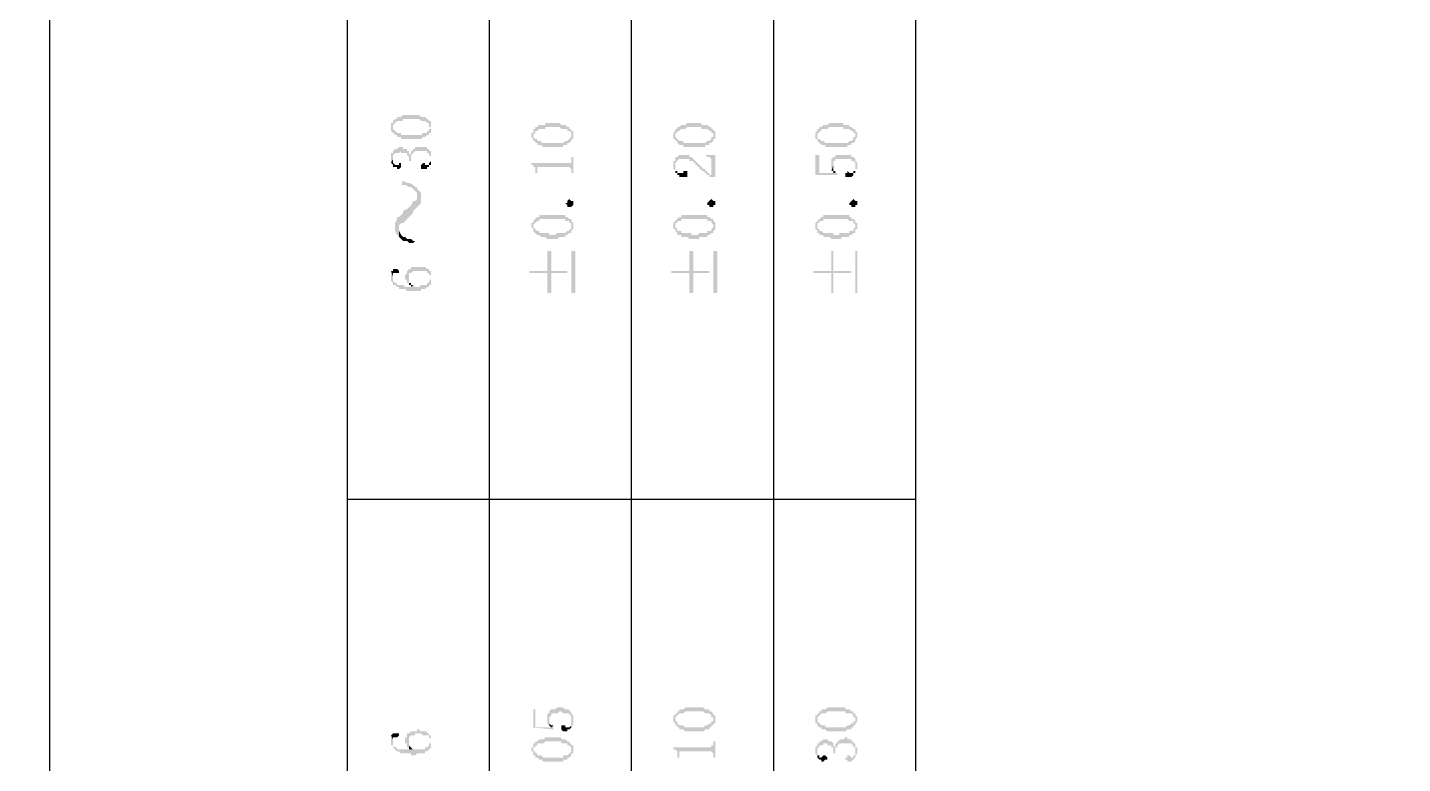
# Model space of a CAD drawing. Header units: millimetres. Extents: x 7018 to 13530, y 4187 to 5692.
# Drawn here: x 11232.56 to 11263.56, y 5011.72 to 5028.31 of the extents above; entities that cross this region are included whole.
import ezdxf

# ---------------------------------------------------------------- set-up
doc = ezdxf.new("R2010")
doc.units = ezdxf.units.MM
doc.layers.add('绘图', color=7, linetype='Continuous')

msp = doc.modelspace()

# ---------------------------------------------------------------- hatches: boundary and pattern name
at = {"transparency": 33554559}
for points in [[(11240.758, 5026.07), (11240.758, 5026.025), (11240.758, 5025.98), (11240.758, 5025.98), (11240.804, 5025.935), (11240.804, 5026.07), (11240.804, 5026.115), (11240.804, 5026.115), (11240.849, 5026.16), (11240.849, 5026.16), (11240.894, 5026.205), (11241.029, 5026.205), (11241.029, 5026.251), (11241.39, 5026.251), (11241.435, 5026.205), (11241.526, 5026.205), (11241.571, 5026.16), (11241.616, 5026.16), (11241.616, 5026.115), (11241.616, 5026.07), (11241.661, 5026.07), (11241.661, 5026.205), (11241.616, 5026.205), (11241.571, 5026.251), (11241.571, 5026.251), (11241.526, 5026.296), (11241.435, 5026.296), (11241.39, 5026.341), (11241.029, 5026.341), (11240.984, 5026.296), (11240.894, 5026.296), (11240.894, 5026.251), (11240.849, 5026.251), (11240.804, 5026.205), (11240.804, 5026.16), (11240.758, 5026.16)], [(11240.804, 5025.935), (11240.804, 5025.935), (11240.849, 5025.89), (11240.894, 5025.89), (11240.894, 5025.844), (11240.984, 5025.844), (11240.984, 5025.799), (11241.435, 5025.799), (11241.481, 5025.844), (11241.526, 5025.844), (11241.571, 5025.89), (11241.616, 5025.89), (11241.616, 5025.935), (11241.661, 5025.935), (11241.661, 5025.98), (11241.661, 5026.025), (11241.661, 5026.07), (11241.661, 5026.115), (11241.661, 5026.16), (11241.661, 5026.205), (11241.661, 5026.025), (11241.616, 5026.025), (11241.616, 5025.98), (11241.571, 5025.98), (11241.571, 5025.935), (11241.481, 5025.935), (11241.435, 5025.89), (11240.984, 5025.89), (11240.984, 5025.935), (11240.894, 5025.935), (11240.849, 5025.98), (11240.849, 5025.98), (11240.804, 5026.025), (11240.804, 5026.07)], [(11243.918, 5025.89), (11243.918, 5025.844), (11243.963, 5025.799), (11243.963, 5025.754), (11243.963, 5025.89), (11243.963, 5025.89), (11244.008, 5025.935), (11244.008, 5025.98), (11244.053, 5025.98), (11244.098, 5026.025), (11244.234, 5026.025), (11244.234, 5026.07), (11244.55, 5026.07), (11244.595, 5026.025), (11244.73, 5026.025), (11244.73, 5025.98), (11244.775, 5025.98), (11244.82, 5025.935), (11244.82, 5025.89), (11244.82, 5026.025), (11244.775, 5026.025), (11244.775, 5026.07), (11244.73, 5026.07), (11244.685, 5026.115), (11244.595, 5026.115), (11244.55, 5026.16), (11244.234, 5026.16), (11244.234, 5026.115), (11244.098, 5026.115), (11244.053, 5026.07), (11244.008, 5026.07), (11244.008, 5026.025), (11243.963, 5026.025), (11243.963, 5025.98), (11243.963, 5025.935), (11243.918, 5025.935)], [(11243.963, 5025.754), (11244.008, 5025.754), (11244.008, 5025.709), (11244.053, 5025.709), (11244.053, 5025.664), (11244.143, 5025.664), (11244.188, 5025.619), (11244.64, 5025.619), (11244.64, 5025.664), (11244.73, 5025.664), (11244.73, 5025.709), (11244.775, 5025.709), (11244.82, 5025.754), (11244.82, 5025.799), (11244.865, 5025.799), (11244.865, 5025.844), (11244.865, 5025.89), (11244.865, 5025.935), (11244.865, 5025.98), (11244.82, 5025.98), (11244.82, 5026.025), (11244.82, 5025.844), (11244.82, 5025.844), (11244.775, 5025.799), (11244.775, 5025.799), (11244.73, 5025.754), (11244.685, 5025.754), (11244.64, 5025.709), (11244.143, 5025.709), (11244.143, 5025.754), (11244.053, 5025.754), (11244.053, 5025.799), (11244.008, 5025.799), (11243.963, 5025.844), (11243.963, 5025.89)], [(11247.122, 5025.89), (11247.122, 5025.799), (11247.167, 5025.799), (11247.167, 5025.754), (11247.167, 5025.89), (11247.167, 5025.935), (11247.212, 5025.935), (11247.212, 5025.98), (11247.257, 5025.98), (11247.303, 5026.025), (11247.393, 5026.025), (11247.438, 5026.07), (11247.754, 5026.07), (11247.754, 5026.025), (11247.889, 5026.025), (11247.934, 5025.98), (11247.98, 5025.98), (11247.98, 5025.935), (11248.025, 5025.935), (11248.025, 5025.89), (11248.025, 5026.025), (11247.98, 5026.025), (11247.98, 5026.07), (11247.934, 5026.07), (11247.889, 5026.115), (11247.754, 5026.115), (11247.754, 5026.16), (11247.438, 5026.16), (11247.393, 5026.115), (11247.303, 5026.115), (11247.257, 5026.07), (11247.212, 5026.07), (11247.212, 5026.025), (11247.167, 5026.025), (11247.167, 5025.98), (11247.167, 5025.98), (11247.122, 5025.935)], [(11247.167, 5025.754), (11247.212, 5025.754), (11247.212, 5025.709), (11247.212, 5025.709), (11247.257, 5025.664), (11247.348, 5025.664), (11247.348, 5025.619), (11247.844, 5025.619), (11247.844, 5025.664), (11247.934, 5025.664), (11247.934, 5025.709), (11247.98, 5025.709), (11248.025, 5025.754), (11248.025, 5025.799), (11248.07, 5025.799), (11248.07, 5025.844), (11248.07, 5025.89), (11248.07, 5025.935), (11248.07, 5025.98), (11248.025, 5025.98), (11248.025, 5026.025), (11248.025, 5025.844), (11247.98, 5025.844), (11247.98, 5025.799), (11247.98, 5025.799), (11247.934, 5025.754), (11247.889, 5025.754), (11247.844, 5025.709), (11247.348, 5025.709), (11247.348, 5025.754), (11247.257, 5025.754), (11247.212, 5025.799), (11247.212, 5025.799), (11247.167, 5025.844), (11247.167, 5025.89)], [(11250.326, 5025.89), (11250.326, 5025.799), (11250.372, 5025.799), (11250.372, 5025.754), (11250.372, 5025.89), (11250.372, 5025.935), (11250.417, 5025.935), (11250.417, 5025.98), (11250.462, 5025.98), (11250.462, 5026.025), (11250.597, 5026.025), (11250.642, 5026.07), (11250.958, 5026.07), (11250.958, 5026.025), (11251.094, 5026.025), (11251.139, 5025.98), (11251.184, 5025.98), (11251.184, 5025.935), (11251.229, 5025.935), (11251.229, 5025.89), (11251.229, 5026.025), (11251.184, 5026.025), (11251.139, 5026.07), (11251.094, 5026.07), (11251.094, 5026.115), (11250.958, 5026.115), (11250.958, 5026.16), (11250.642, 5026.16), (11250.597, 5026.115), (11250.507, 5026.115), (11250.462, 5026.07), (11250.417, 5026.07), (11250.417, 5026.025), (11250.372, 5026.025), (11250.372, 5025.98), (11250.372, 5025.98), (11250.326, 5025.935)], [(11250.372, 5025.754), (11250.372, 5025.754), (11250.417, 5025.709), (11250.417, 5025.709), (11250.462, 5025.664), (11250.552, 5025.664), (11250.552, 5025.619), (11251.049, 5025.619), (11251.049, 5025.664), (11251.139, 5025.664), (11251.139, 5025.709), (11251.184, 5025.709), (11251.229, 5025.754), (11251.229, 5025.799), (11251.229, 5025.799), (11251.274, 5025.844), (11251.274, 5025.89), (11251.274, 5025.935), (11251.274, 5025.935), (11251.229, 5025.98), (11251.229, 5026.025), (11251.229, 5025.844), (11251.184, 5025.844), (11251.184, 5025.799), (11251.184, 5025.799), (11251.139, 5025.754), (11251.094, 5025.754), (11251.049, 5025.709), (11250.552, 5025.709), (11250.507, 5025.754), (11250.462, 5025.754), (11250.417, 5025.799), (11250.372, 5025.799), (11250.372, 5025.844), (11250.372, 5025.89)], [(11240.758, 5025.348), (11240.758, 5025.258), (11240.758, 5025.258), (11240.804, 5025.348), (11240.804, 5025.393), (11240.804, 5025.438), (11240.804, 5025.438), (11240.849, 5025.483), (11240.939, 5025.483), (11240.984, 5025.529), (11240.984, 5025.483), (11241.119, 5025.483), (11241.119, 5025.438), (11241.119, 5025.438), (11241.165, 5025.393), (11241.165, 5025.348), (11241.165, 5025.303), (11241.21, 5025.303), (11241.21, 5025.348), (11241.21, 5025.438), (11241.21, 5025.438), (11241.255, 5025.483), (11241.255, 5025.483), (11241.3, 5025.529), (11241.571, 5025.529), (11241.571, 5025.483), (11241.616, 5025.483), (11241.616, 5025.438), (11241.616, 5025.438), (11241.661, 5025.393), (11241.661, 5025.348), (11241.661, 5025.529), (11241.616, 5025.529), (11241.616, 5025.574), (11241.571, 5025.574), (11241.571, 5025.619), (11241.3, 5025.619), (11241.3, 5025.574), (11241.255, 5025.574), (11241.255, 5025.529), (11241.21, 5025.529), (11241.21, 5025.483), (11241.21, 5025.483), (11241.165, 5025.438), (11241.165, 5025.529), (11241.119, 5025.529), (11241.119, 5025.574), (11241.029, 5025.574), (11241.029, 5025.619), (11240.939, 5025.619), (11240.894, 5025.574), (11240.849, 5025.574), (11240.804, 5025.529), (11240.804, 5025.483), (11240.758, 5025.483), (11240.758, 5025.438), (11240.758, 5025.393)], [(11240.758, 5025.258), (11240.804, 5025.213), (11240.804, 5025.167), (11240.894, 5025.167), (11240.894, 5025.122), (11240.939, 5025.122), (11240.984, 5025.167), (11240.984, 5025.213), (11240.984, 5025.258), (11240.939, 5025.258), (11240.939, 5025.213), (11240.849, 5025.213), (11240.804, 5025.258), (11240.804, 5025.303), (11240.804, 5025.348)], [(11241.435, 5025.167), (11241.435, 5025.122), (11241.571, 5025.122), (11241.571, 5025.167), (11241.616, 5025.167), (11241.616, 5025.213), (11241.661, 5025.213), (11241.661, 5025.258), (11241.661, 5025.348), (11241.661, 5025.393), (11241.661, 5025.438), (11241.661, 5025.483), (11241.661, 5025.348), (11241.661, 5025.303), (11241.661, 5025.303), (11241.616, 5025.258), (11241.616, 5025.213), (11241.526, 5025.213), (11241.526, 5025.258), (11241.481, 5025.258), (11241.435, 5025.213), (11241.435, 5025.213)], [(11243.918, 5025.258), (11243.918, 5025.213), (11243.963, 5025.213), (11243.963, 5025.167), (11244.008, 5025.167), (11244.008, 5025.122), (11244.008, 5025.077), (11244.008, 5025.032), (11244.053, 5025.032), (11244.053, 5025.122), (11244.053, 5025.167), (11244.775, 5025.167), (11244.82, 5025.122), (11244.82, 5025.077), (11244.82, 5025.032), (11244.865, 5025.032), (11244.865, 5025.393), (11244.82, 5025.393), (11244.82, 5025.303), (11244.82, 5025.258), (11244.73, 5025.258)], [(11247.122, 5025.213), (11247.122, 5025.167), (11247.122, 5025.122), (11247.167, 5025.077), (11247.167, 5025.213), (11247.167, 5025.258), (11247.167, 5025.258), (11247.212, 5025.303), (11247.212, 5025.303), (11247.257, 5025.348), (11247.483, 5025.348), (11247.483, 5025.303), (11247.573, 5025.303), (11247.573, 5025.258), (11247.619, 5025.258), (11247.619, 5025.213), (11247.664, 5025.213), (11247.664, 5025.167), (11247.709, 5025.167), (11247.709, 5025.122), (11247.754, 5025.122), (11247.754, 5025.077), (11247.799, 5025.077), (11247.844, 5025.032), (11247.844, 5025.032), (11247.889, 5024.987), (11247.934, 5024.987), (11247.934, 5024.942), (11247.98, 5024.942), (11247.98, 5024.987), (11247.934, 5024.987), (11247.934, 5025.032), (11247.889, 5025.032), (11247.889, 5025.077), (11247.844, 5025.077), (11247.844, 5025.122), (11247.799, 5025.122), (11247.754, 5025.167), (11247.754, 5025.167), (11247.709, 5025.213), (11247.709, 5025.213), (11247.664, 5025.258), (11247.664, 5025.258), (11247.619, 5025.303), (11247.619, 5025.303), (11247.573, 5025.348), (11247.573, 5025.348), (11247.528, 5025.393), (11247.483, 5025.393), (11247.483, 5025.438), (11247.257, 5025.438), (11247.212, 5025.393), (11247.167, 5025.393), (11247.167, 5025.348), (11247.167, 5025.303), (11247.122, 5025.303)], [(11247.844, 5025.438), (11247.844, 5025.438), (11247.889, 5025.393), (11247.934, 5025.393), (11247.98, 5025.348), (11247.98, 5024.942), (11248.07, 5024.942), (11248.07, 5025.438)], [(11250.326, 5025.438), (11250.326, 5024.987), (11250.823, 5024.987), (11250.823, 5025.032), (11250.417, 5025.032), (11250.417, 5025.438)], [(11250.688, 5025.213), (11250.688, 5025.167), (11250.688, 5025.122), (11250.688, 5025.077), (11250.688, 5025.077), (11250.733, 5025.213), (11250.733, 5025.258), (11250.733, 5025.303), (11250.778, 5025.303), (11250.778, 5025.348), (11251.139, 5025.348), (11251.139, 5025.303), (11251.184, 5025.303), (11251.229, 5025.258), (11251.229, 5025.032), (11251.229, 5025.122), (11251.274, 5025.122), (11251.274, 5025.167), (11251.274, 5025.258), (11251.274, 5025.258), (11251.229, 5025.303), (11251.229, 5025.348), (11251.229, 5025.348), (11251.184, 5025.393), (11251.139, 5025.393), (11251.139, 5025.438), (11250.778, 5025.438), (11250.778, 5025.393), (11250.733, 5025.393), (11250.688, 5025.348), (11250.688, 5025.258), (11250.688, 5025.258)], [(11247.167, 5025.077), (11247.167, 5025.032), (11247.212, 5025.032), (11247.212, 5024.987), (11247.257, 5024.987), (11247.257, 5024.942), (11247.438, 5024.942), (11247.438, 5024.987), (11247.438, 5025.032), (11247.438, 5025.077), (11247.348, 5025.077), (11247.348, 5025.032), (11247.212, 5025.032), (11247.212, 5025.077), (11247.167, 5025.077), (11247.167, 5025.167), (11247.167, 5025.167)], [(11250.688, 5025.077), (11250.733, 5025.077), (11250.733, 5025.032), (11250.778, 5025.032), (11250.778, 5025.077), (11250.733, 5025.077), (11250.733, 5025.122), (11250.733, 5025.213)], [(11251.003, 5024.987), (11251.003, 5024.942), (11251.139, 5024.942), (11251.184, 5024.987), (11251.184, 5025.032), (11251.229, 5025.032), (11251.229, 5025.167), (11251.229, 5025.122), (11251.229, 5025.077), (11251.184, 5025.077), (11251.184, 5025.032), (11251.094, 5025.032), (11251.049, 5025.077), (11251.049, 5025.032), (11251.003, 5025.032)], [(11240.984, 5024.761), (11241.074, 5024.761), (11241.165, 5024.716), (11241.21, 5024.716), (11241.255, 5024.671), (11241.255, 5024.671), (11241.3, 5024.626), (11241.345, 5024.581), (11241.345, 5024.265), (11241.345, 5024.265), (11241.39, 5024.31), (11241.435, 5024.355), (11241.435, 5024.581), (11241.39, 5024.626), (11241.345, 5024.671), (11241.345, 5024.716), (11241.3, 5024.716), (11241.255, 5024.761), (11241.165, 5024.806), (11241.119, 5024.806), (11241.029, 5024.852)], [(11240.849, 5023.813), (11240.849, 5023.723), (11240.894, 5023.633), (11240.939, 5023.588), (11240.939, 5023.768), (11240.939, 5023.859), (11240.984, 5023.904), (11241.029, 5023.904), (11241.074, 5023.949), (11241.119, 5023.994), (11241.165, 5024.039), (11241.21, 5024.084), (11241.255, 5024.129), (11241.255, 5024.175), (11241.3, 5024.22), (11241.345, 5024.265), (11241.345, 5024.49), (11241.345, 5024.445), (11241.3, 5024.4), (11241.255, 5024.4), (11241.21, 5024.31), (11241.165, 5024.265), (11241.165, 5024.265), (11241.119, 5024.22), (11241.029, 5024.175), (11241.029, 5024.129), (11240.984, 5024.084), (11240.939, 5024.039), (11240.894, 5024.039), (11240.894, 5023.994), (11240.849, 5023.904), (11240.849, 5023.859)], [(11244.865, 5024.355), (11244.865, 5024.31), (11244.865, 5024.31), (11244.82, 5024.265), (11244.73, 5024.265), (11244.73, 5024.31), (11244.73, 5024.31), (11244.685, 5024.355), (11244.73, 5024.355), (11244.73, 5024.4), (11244.73, 5024.4), (11244.775, 5024.445), (11244.775, 5024.445), (11244.82, 5024.4), (11244.865, 5024.4), (11244.865, 5024.355)], [(11248.07, 5024.355), (11248.07, 5024.31), (11248.025, 5024.31), (11248.025, 5024.265), (11247.934, 5024.265), (11247.934, 5024.31), (11247.889, 5024.31), (11247.889, 5024.355), (11247.889, 5024.355), (11247.934, 5024.4), (11247.934, 5024.4), (11247.98, 5024.445), (11247.98, 5024.445), (11248.025, 5024.4), (11248.07, 5024.4), (11248.07, 5024.355)], [(11251.274, 5024.355), (11251.274, 5024.31), (11251.229, 5024.31), (11251.229, 5024.265), (11251.139, 5024.265), (11251.139, 5024.31), (11251.094, 5024.31), (11251.094, 5024.355), (11251.094, 5024.355), (11251.139, 5024.4), (11251.139, 5024.4), (11251.184, 5024.445), (11251.184, 5024.445), (11251.229, 5024.4), (11251.274, 5024.4), (11251.274, 5024.355)], [(11243.918, 5023.813), (11243.918, 5023.813), (11243.963, 5023.768), (11243.963, 5023.723), (11243.963, 5023.859), (11243.963, 5023.859), (11244.008, 5023.904), (11244.008, 5023.904), (11244.053, 5023.949), (11244.098, 5023.949), (11244.098, 5023.994), (11244.685, 5023.994), (11244.685, 5023.949), (11244.775, 5023.949), (11244.775, 5023.904), (11244.82, 5023.904), (11244.82, 5023.859), (11244.82, 5023.813), (11244.82, 5023.994), (11244.775, 5023.994), (11244.73, 5024.039), (11244.685, 5024.039), (11244.685, 5024.084), (11244.098, 5024.084), (11244.098, 5024.039), (11244.053, 5024.039), (11244.008, 5023.994), (11244.008, 5023.994), (11243.963, 5023.949), (11243.963, 5023.904), (11243.918, 5023.904), (11243.918, 5023.859)], [(11247.122, 5023.813), (11247.122, 5023.768), (11247.167, 5023.768), (11247.167, 5023.723), (11247.167, 5023.859), (11247.167, 5023.904), (11247.212, 5023.904), (11247.212, 5023.949), (11247.303, 5023.949), (11247.303, 5023.994), (11247.889, 5023.994), (11247.889, 5023.949), (11247.98, 5023.949), (11247.98, 5023.904), (11247.98, 5023.904), (11248.025, 5023.859), (11248.025, 5023.813), (11248.025, 5023.994), (11247.98, 5023.994), (11247.934, 5024.039), (11247.889, 5024.039), (11247.889, 5024.084), (11247.303, 5024.084), (11247.303, 5024.039), (11247.257, 5024.039), (11247.212, 5023.994), (11247.212, 5023.994), (11247.167, 5023.949), (11247.167, 5023.949), (11247.122, 5023.904), (11247.122, 5023.859)], [(11250.326, 5023.813), (11250.326, 5023.768), (11250.326, 5023.768), (11250.372, 5023.723), (11250.372, 5023.859), (11250.372, 5023.904), (11250.417, 5023.904), (11250.417, 5023.949), (11250.507, 5023.949), (11250.507, 5023.994), (11251.049, 5023.994), (11251.094, 5023.949), (11251.184, 5023.949), (11251.184, 5023.904), (11251.184, 5023.904), (11251.229, 5023.859), (11251.229, 5023.813), (11251.229, 5023.949), (11251.184, 5023.994), (11251.139, 5023.994), (11251.139, 5024.039), (11251.094, 5024.039), (11251.094, 5024.084), (11250.507, 5024.084), (11250.507, 5024.039), (11250.462, 5024.039), (11250.417, 5023.994), (11250.417, 5023.994), (11250.372, 5023.949), (11250.372, 5023.949), (11250.326, 5023.904), (11250.326, 5023.859)], [(11240.939, 5023.588), (11240.939, 5023.588), (11240.984, 5023.543), (11241.029, 5023.498), (11241.119, 5023.498), (11241.165, 5023.452), (11241.255, 5023.452), (11241.3, 5023.498), (11241.255, 5023.498), (11241.21, 5023.543), (11241.119, 5023.543), (11241.074, 5023.588), (11241.029, 5023.588), (11240.984, 5023.633), (11240.939, 5023.723), (11240.939, 5023.768)], [(11243.963, 5023.723), (11244.008, 5023.678), (11244.008, 5023.678), (11244.053, 5023.633), (11244.098, 5023.633), (11244.143, 5023.588), (11244.234, 5023.588), (11244.279, 5023.543), (11244.504, 5023.543), (11244.55, 5023.588), (11244.685, 5023.588), (11244.685, 5023.633), (11244.73, 5023.633), (11244.775, 5023.678), (11244.82, 5023.678), (11244.82, 5023.723), (11244.82, 5023.723), (11244.865, 5023.768), (11244.865, 5023.813), (11244.865, 5023.859), (11244.865, 5023.904), (11244.865, 5023.904), (11244.82, 5023.949), (11244.82, 5023.813), (11244.82, 5023.768), (11244.775, 5023.768), (11244.775, 5023.723), (11244.73, 5023.723), (11244.685, 5023.678), (11244.504, 5023.678), (11244.459, 5023.633), (11244.324, 5023.633), (11244.324, 5023.678), (11244.098, 5023.678), (11244.098, 5023.723), (11244.053, 5023.723), (11244.008, 5023.768), (11244.008, 5023.768), (11243.963, 5023.813), (11243.963, 5023.813)], [(11247.167, 5023.723), (11247.212, 5023.678), (11247.212, 5023.633), (11247.303, 5023.633), (11247.303, 5023.588), (11247.438, 5023.588), (11247.483, 5023.543), (11247.709, 5023.543), (11247.709, 5023.588), (11247.889, 5023.588), (11247.889, 5023.633), (11247.934, 5023.633), (11247.98, 5023.678), (11248.025, 5023.678), (11248.025, 5023.723), (11248.025, 5023.723), (11248.07, 5023.768), (11248.07, 5023.813), (11248.07, 5023.859), (11248.07, 5023.904), (11248.07, 5023.904), (11248.025, 5023.949), (11248.025, 5023.813), (11248.025, 5023.813), (11247.98, 5023.768), (11247.98, 5023.723), (11247.889, 5023.723), (11247.889, 5023.678), (11247.709, 5023.678), (11247.664, 5023.633), (11247.528, 5023.633), (11247.528, 5023.678), (11247.303, 5023.678), (11247.303, 5023.723), (11247.212, 5023.723), (11247.212, 5023.768), (11247.212, 5023.768), (11247.167, 5023.813), (11247.167, 5023.813)], [(11250.372, 5023.723), (11250.372, 5023.678), (11250.417, 5023.678), (11250.417, 5023.633), (11250.507, 5023.633), (11250.507, 5023.588), (11250.642, 5023.588), (11250.688, 5023.543), (11250.913, 5023.543), (11250.913, 5023.588), (11251.094, 5023.588), (11251.094, 5023.633), (11251.139, 5023.633), (11251.184, 5023.678), (11251.229, 5023.678), (11251.229, 5023.723), (11251.229, 5023.768), (11251.274, 5023.768), (11251.274, 5023.813), (11251.274, 5023.859), (11251.274, 5023.904), (11251.229, 5023.904), (11251.229, 5023.949), (11251.229, 5023.813), (11251.229, 5023.813), (11251.184, 5023.768), (11251.184, 5023.723), (11251.094, 5023.723), (11251.094, 5023.678), (11250.868, 5023.678), (11250.868, 5023.633), (11250.733, 5023.633), (11250.733, 5023.678), (11250.507, 5023.678), (11250.462, 5023.723), (11250.417, 5023.723), (11250.417, 5023.768), (11250.372, 5023.768), (11250.372, 5023.813), (11250.372, 5023.813)], [(11243.873, 5022.821), (11243.873, 5022.775), (11244.279, 5022.775), (11244.279, 5022.324), (11244.369, 5022.324), (11244.369, 5022.775), (11244.73, 5022.775), (11244.73, 5022.821), (11244.369, 5022.821), (11244.369, 5023.272), (11244.279, 5023.272), (11244.279, 5022.821)], [(11244.911, 5022.324), (11244.911, 5023.272), (11244.82, 5023.272), (11244.82, 5022.324)], [(11247.077, 5022.821), (11247.077, 5022.775), (11247.483, 5022.775), (11247.483, 5022.324), (11247.573, 5022.324), (11247.573, 5022.775), (11247.934, 5022.775), (11247.934, 5022.821), (11247.573, 5022.821), (11247.573, 5023.272), (11247.483, 5023.272), (11247.483, 5022.821)], [(11248.115, 5022.324), (11248.115, 5023.272), (11248.025, 5023.272), (11248.025, 5022.324)], [(11250.281, 5022.821), (11250.281, 5022.775), (11250.688, 5022.775), (11250.688, 5022.324), (11250.733, 5022.324), (11250.733, 5022.775), (11251.139, 5022.775), (11251.139, 5022.821), (11250.733, 5022.821), (11250.733, 5023.272), (11250.688, 5023.272), (11250.688, 5022.821)], [(11251.274, 5022.324), (11251.274, 5023.272), (11251.229, 5023.272), (11251.229, 5022.324)], [(11240.758, 5022.821), (11240.804, 5022.685), (11240.804, 5022.73), (11240.804, 5022.775), (11240.939, 5022.775), (11240.939, 5022.821), (11240.939, 5022.821), (11240.894, 5022.866), (11240.804, 5022.866), (11240.804, 5022.821)], [(11240.758, 5022.73), (11240.758, 5022.64), (11240.758, 5022.595), (11240.758, 5022.595), (11240.804, 5022.55), (11240.804, 5022.505), (11240.849, 5022.505), (11240.894, 5022.46), (11240.939, 5022.46), (11240.939, 5022.414), (11241.074, 5022.414), (11241.119, 5022.369), (11241.435, 5022.369), (11241.435, 5022.414), (11241.526, 5022.414), (11241.571, 5022.46), (11241.616, 5022.46), (11241.616, 5022.505), (11241.661, 5022.505), (11241.661, 5022.685), (11241.661, 5022.64), (11241.661, 5022.64), (11241.616, 5022.595), (11241.616, 5022.55), (11241.571, 5022.55), (11241.571, 5022.505), (11241.435, 5022.505), (11241.39, 5022.46), (11241.3, 5022.46), (11241.255, 5022.505), (11241.255, 5022.505), (11241.21, 5022.46), (11241.074, 5022.46), (11241.029, 5022.505), (11240.894, 5022.505), (11240.894, 5022.55), (11240.849, 5022.55), (11240.804, 5022.595), (11240.804, 5022.64), (11240.804, 5022.685), (11240.804, 5022.685), (11240.758, 5022.821), (11240.758, 5022.775)], [(11241.074, 5022.685), (11241.074, 5022.64), (11241.119, 5022.595), (11241.119, 5022.55), (11241.165, 5022.55), (11241.165, 5022.685), (11241.165, 5022.73), (11241.165, 5022.775), (11241.21, 5022.775), (11241.255, 5022.821), (11241.571, 5022.821), (11241.571, 5022.775), (11241.616, 5022.775), (11241.616, 5022.73), (11241.661, 5022.73), (11241.661, 5022.685), (11241.661, 5022.55), (11241.661, 5022.595), (11241.661, 5022.685), (11241.661, 5022.775), (11241.661, 5022.821), (11241.616, 5022.821), (11241.616, 5022.866), (11241.571, 5022.866), (11241.526, 5022.911), (11241.21, 5022.911), (11241.21, 5022.866), (11241.165, 5022.866), (11241.119, 5022.821), (11241.119, 5022.775), (11241.119, 5022.775), (11241.074, 5022.73), (11241.074, 5022.73)], [(11241.165, 5022.55), (11241.165, 5022.505), (11241.21, 5022.505), (11241.21, 5022.46), (11241.255, 5022.505), (11241.21, 5022.505), (11241.21, 5022.55), (11241.165, 5022.55), (11241.165, 5022.595), (11241.165, 5022.64), (11241.165, 5022.685)], [(11243.963, 5012.937), (11243.963, 5012.53), (11244.414, 5012.485), (11244.414, 5012.53), (11244.414, 5012.576), (11244.369, 5012.53), (11244.008, 5012.53), (11244.008, 5012.937)], [(11244.279, 5012.756), (11244.279, 5012.666), (11244.279, 5012.621), (11244.279, 5012.621), (11244.324, 5012.576), (11244.324, 5012.711), (11244.324, 5012.756), (11244.324, 5012.756), (11244.369, 5012.801), (11244.369, 5012.846), (11244.504, 5012.846), (11244.55, 5012.892), (11244.595, 5012.892), (11244.64, 5012.846), (11244.775, 5012.846), (11244.775, 5012.801), (11244.82, 5012.801), (11244.82, 5012.756), (11244.82, 5012.711), (11244.82, 5012.576), (11244.865, 5012.576), (11244.865, 5012.621), (11244.865, 5012.711), (11244.865, 5012.756), (11244.865, 5012.801), (11244.82, 5012.846), (11244.82, 5012.892), (11244.775, 5012.892), (11244.775, 5012.937), (11244.685, 5012.937), (11244.64, 5012.982), (11244.504, 5012.982), (11244.459, 5012.937), (11244.369, 5012.937), (11244.324, 5012.892), (11244.324, 5012.846), (11244.279, 5012.846), (11244.279, 5012.801)], [(11247.122, 5012.711), (11247.122, 5012.666), (11247.122, 5012.666), (11247.167, 5012.621), (11247.167, 5012.576), (11247.167, 5012.711), (11247.167, 5012.756), (11247.167, 5012.756), (11247.212, 5012.801), (11247.212, 5012.801), (11247.257, 5012.846), (11247.348, 5012.846), (11247.393, 5012.892), (11247.799, 5012.892), (11247.844, 5012.846), (11247.934, 5012.846), (11247.98, 5012.801), (11247.98, 5012.756), (11248.025, 5012.756), (11248.025, 5012.711), (11248.025, 5012.846), (11248.025, 5012.846), (11247.98, 5012.892), (11247.934, 5012.892), (11247.934, 5012.937), (11247.844, 5012.937), (11247.799, 5012.982), (11247.393, 5012.982), (11247.348, 5012.937), (11247.257, 5012.937), (11247.257, 5012.892), (11247.212, 5012.892), (11247.212, 5012.846), (11247.167, 5012.846), (11247.167, 5012.801), (11247.122, 5012.801), (11247.122, 5012.756), (11247.122, 5012.756)], [(11250.326, 5012.711), (11250.326, 5012.666), (11250.326, 5012.621), (11250.372, 5012.621), (11250.372, 5012.576), (11250.372, 5012.711), (11250.372, 5012.756), (11250.372, 5012.756), (11250.417, 5012.801), (11250.417, 5012.801), (11250.462, 5012.846), (11250.552, 5012.846), (11250.597, 5012.892), (11251.003, 5012.892), (11251.003, 5012.846), (11251.139, 5012.846), (11251.184, 5012.801), (11251.184, 5012.756), (11251.229, 5012.756), (11251.229, 5012.711), (11251.229, 5012.846), (11251.184, 5012.846), (11251.184, 5012.892), (11251.139, 5012.892), (11251.094, 5012.937), (11251.003, 5012.937), (11251.003, 5012.982), (11250.597, 5012.982), (11250.552, 5012.937), (11250.462, 5012.937), (11250.462, 5012.892), (11250.417, 5012.892), (11250.417, 5012.846), (11250.372, 5012.846), (11250.372, 5012.801), (11250.326, 5012.801), (11250.326, 5012.756), (11250.326, 5012.756)], [(11244.324, 5012.576), (11244.324, 5012.576), (11244.369, 5012.53), (11244.369, 5012.53), (11244.414, 5012.576), (11244.369, 5012.576), (11244.324, 5012.621), (11244.324, 5012.666), (11244.324, 5012.711)], [(11244.595, 5012.53), (11244.595, 5012.485), (11244.595, 5012.485), (11244.64, 5012.44), (11244.73, 5012.44), (11244.73, 5012.485), (11244.775, 5012.485), (11244.82, 5012.53), (11244.82, 5012.711), (11244.82, 5012.621), (11244.82, 5012.576), (11244.82, 5012.576), (11244.775, 5012.53), (11244.685, 5012.53), (11244.685, 5012.576), (11244.595, 5012.576)], [(11247.167, 5012.576), (11247.212, 5012.576), (11247.212, 5012.53), (11247.257, 5012.53), (11247.257, 5012.485), (11247.348, 5012.485), (11247.393, 5012.44), (11247.799, 5012.44), (11247.844, 5012.485), (11247.934, 5012.485), (11247.934, 5012.53), (11247.98, 5012.53), (11247.98, 5012.576), (11248.025, 5012.576), (11248.025, 5012.621), (11248.07, 5012.621), (11248.07, 5012.666), (11248.07, 5012.711), (11248.07, 5012.756), (11248.07, 5012.801), (11248.025, 5012.801), (11248.025, 5012.846), (11248.025, 5012.711), (11248.025, 5012.666), (11247.98, 5012.666), (11247.98, 5012.621), (11247.934, 5012.621), (11247.889, 5012.576), (11247.844, 5012.576), (11247.799, 5012.53), (11247.393, 5012.53), (11247.348, 5012.576), (11247.257, 5012.576), (11247.212, 5012.621), (11247.212, 5012.666), (11247.167, 5012.666), (11247.167, 5012.711), (11247.167, 5012.711)], [(11250.372, 5012.576), (11250.372, 5012.576), (11250.417, 5012.53), (11250.462, 5012.53), (11250.462, 5012.485), (11250.552, 5012.485), (11250.597, 5012.44), (11251.003, 5012.44), (11251.049, 5012.485), (11251.139, 5012.485), (11251.139, 5012.53), (11251.184, 5012.53), (11251.184, 5012.576), (11251.229, 5012.576), (11251.229, 5012.621), (11251.229, 5012.621), (11251.274, 5012.666), (11251.274, 5012.711), (11251.274, 5012.756), (11251.274, 5012.756), (11251.229, 5012.801), (11251.229, 5012.846), (11251.229, 5012.711), (11251.229, 5012.666), (11251.184, 5012.666), (11251.184, 5012.621), (11251.139, 5012.621), (11251.094, 5012.576), (11251.049, 5012.576), (11251.003, 5012.53), (11250.552, 5012.53), (11250.552, 5012.576), (11250.462, 5012.576), (11250.417, 5012.621), (11250.417, 5012.621), (11250.372, 5012.666), (11250.372, 5012.711), (11250.372, 5012.711)], [(11240.758, 5012.35), (11240.804, 5012.26), (11240.804, 5012.305), (11240.894, 5012.305), (11240.939, 5012.35), (11240.939, 5012.395), (11240.804, 5012.395)], [(11240.758, 5012.26), (11240.758, 5012.215), (11240.758, 5012.169), (11240.758, 5012.124), (11240.804, 5012.124), (11240.804, 5012.079), (11240.804, 5012.079), (11240.849, 5012.034), (11240.849, 5012.034), (11240.894, 5011.989), (11240.939, 5011.989), (11240.984, 5011.944), (11241.21, 5011.944), (11241.21, 5011.899), (11241.3, 5011.899), (11241.345, 5011.944), (11241.526, 5011.944), (11241.526, 5011.989), (11241.571, 5011.989), (11241.616, 5012.034), (11241.616, 5012.034), (11241.661, 5012.079), (11241.661, 5012.215), (11241.661, 5012.169), (11241.616, 5012.169), (11241.616, 5012.124), (11241.616, 5012.124), (11241.571, 5012.079), (11241.526, 5012.079), (11241.526, 5012.034), (11240.894, 5012.034), (11240.894, 5012.079), (11240.849, 5012.079), (11240.804, 5012.124), (11240.804, 5012.169), (11240.804, 5012.26), (11240.758, 5012.35)], [(11241.074, 5012.215), (11241.074, 5012.169), (11241.119, 5012.169), (11241.119, 5012.124), (11241.119, 5012.079), (11241.165, 5012.079), (11241.165, 5012.26), (11241.165, 5012.305), (11241.165, 5012.305), (11241.21, 5012.35), (11241.3, 5012.35), (11241.3, 5012.395), (11241.435, 5012.395), (11241.481, 5012.35), (11241.616, 5012.35), (11241.616, 5012.305), (11241.616, 5012.305), (11241.661, 5012.26), (11241.661, 5012.079), (11241.661, 5012.124), (11241.661, 5012.169), (11241.661, 5012.215), (11241.661, 5012.26), (11241.661, 5012.305), (11241.661, 5012.35), (11241.616, 5012.35), (11241.616, 5012.395), (11241.571, 5012.395), (11241.571, 5012.44), (11241.435, 5012.44), (11241.39, 5012.485), (11241.345, 5012.485), (11241.345, 5012.44), (11241.21, 5012.44), (11241.165, 5012.395), (11241.119, 5012.395), (11241.119, 5012.35), (11241.119, 5012.305), (11241.074, 5012.305), (11241.074, 5012.26)], [(11243.918, 5012.034), (11243.918, 5011.989), (11243.963, 5011.989), (11243.963, 5011.944), (11243.963, 5011.899), (11243.963, 5012.034), (11243.963, 5012.079), (11244.008, 5012.079), (11244.008, 5012.124), (11244.053, 5012.124), (11244.053, 5012.169), (11244.188, 5012.169), (11244.234, 5012.215), (11244.595, 5012.215), (11244.595, 5012.169), (11244.73, 5012.169), (11244.73, 5012.124), (11244.775, 5012.124), (11244.82, 5012.079), (11244.82, 5012.034), (11244.82, 5012.169), (11244.775, 5012.169), (11244.775, 5012.215), (11244.73, 5012.215), (11244.685, 5012.26), (11244.595, 5012.26), (11244.595, 5012.305), (11244.234, 5012.305), (11244.188, 5012.26), (11244.098, 5012.26), (11244.053, 5012.215), (11244.008, 5012.215), (11244.008, 5012.169), (11243.963, 5012.169), (11243.963, 5012.124), (11243.963, 5012.079), (11243.918, 5012.079)], [(11250.326, 5012.034), (11250.326, 5011.989), (11250.326, 5011.944), (11250.326, 5011.944), (11250.372, 5011.899), (11250.372, 5011.989), (11250.372, 5012.034), (11250.372, 5012.079), (11250.417, 5012.079), (11250.417, 5012.124), (11250.507, 5012.124), (11250.507, 5012.169), (11250.597, 5012.169), (11250.597, 5012.124), (11250.688, 5012.124), (11250.688, 5012.079), (11250.733, 5012.079), (11250.733, 5011.989), (11250.733, 5011.944), (11250.778, 5011.944), (11250.778, 5011.989), (11250.778, 5012.079), (11250.823, 5012.079), (11250.823, 5012.124), (11250.823, 5012.124), (11250.868, 5012.169), (11251.139, 5012.169), (11251.184, 5012.124), (11251.184, 5012.079), (11251.229, 5012.079), (11251.229, 5012.034), (11251.229, 5011.989), (11251.229, 5012.169), (11251.184, 5012.169), (11251.184, 5012.215), (11251.139, 5012.215), (11251.139, 5012.26), (11251.049, 5012.26), (11251.049, 5012.305), (11251.003, 5012.305), (11250.958, 5012.26), (11250.868, 5012.26), (11250.868, 5012.215), (11250.823, 5012.215), (11250.823, 5012.169), (11250.778, 5012.169), (11250.778, 5012.124), (11250.778, 5012.079), (11250.733, 5012.124), (11250.733, 5012.169), (11250.733, 5012.169), (11250.688, 5012.215), (11250.642, 5012.215), (11250.597, 5012.26), (11250.507, 5012.26), (11250.462, 5012.215), (11250.417, 5012.215), (11250.417, 5012.169), (11250.372, 5012.169), (11250.372, 5012.124), (11250.372, 5012.124), (11250.326, 5012.079)], [(11241.165, 5012.079), (11241.165, 5012.034), (11241.255, 5012.034), (11241.21, 5012.079), (11241.21, 5012.079), (11241.165, 5012.124), (11241.165, 5012.215), (11241.165, 5012.215)], [(11243.963, 5011.899), (11244.008, 5011.899), (11244.008, 5011.853), (11244.053, 5011.853), (11244.098, 5011.808), (11244.143, 5011.808), (11244.188, 5011.763), (11244.64, 5011.763), (11244.64, 5011.808), (11244.73, 5011.808), (11244.73, 5011.853), (11244.775, 5011.853), (11244.82, 5011.899), (11244.82, 5011.944), (11244.865, 5011.944), (11244.865, 5011.989), (11244.865, 5012.034), (11244.865, 5012.079), (11244.865, 5012.124), (11244.82, 5012.124), (11244.82, 5012.169), (11244.82, 5011.989), (11244.82, 5011.989), (11244.775, 5011.944), (11244.775, 5011.944), (11244.73, 5011.899), (11244.64, 5011.899), (11244.64, 5011.853), (11244.188, 5011.853), (11244.143, 5011.899), (11244.053, 5011.899), (11244.053, 5011.944), (11244.008, 5011.944), (11244.008, 5011.989), (11243.963, 5011.989), (11243.963, 5012.034)], [(11247.122, 5012.079), (11247.122, 5012.034), (11247.167, 5012.034), (11247.212, 5011.989), (11247.212, 5011.899), (11247.212, 5011.853), (11247.257, 5011.853), (11247.257, 5011.944), (11247.257, 5011.989), (11247.98, 5011.989), (11248.025, 5011.944), (11248.025, 5011.853), (11248.07, 5011.853), (11248.07, 5012.215), (11248.025, 5012.215), (11248.025, 5012.169), (11248.025, 5012.124), (11247.98, 5012.124), (11247.98, 5012.079), (11247.934, 5012.079)], [(11250.372, 5011.899), (11250.372, 5011.853), (11250.372, 5011.853), (11250.417, 5011.808), (11250.462, 5011.808), (11250.462, 5011.763), (11250.507, 5011.763), (11250.552, 5011.808), (11250.597, 5011.808), (11250.597, 5011.853), (11250.597, 5011.853), (11250.552, 5011.899), (11250.507, 5011.899), (11250.462, 5011.853), (11250.417, 5011.853), (11250.417, 5011.899), (11250.372, 5011.899), (11250.372, 5011.989), (11250.372, 5011.989)], [(11251.003, 5011.808), (11251.049, 5011.808), (11251.049, 5011.763), (11251.139, 5011.763), (11251.184, 5011.808), (11251.184, 5011.808), (11251.229, 5011.853), (11251.229, 5011.899), (11251.229, 5011.899), (11251.274, 5011.944), (11251.274, 5011.989), (11251.274, 5012.034), (11251.274, 5012.079), (11251.229, 5012.079), (11251.229, 5012.169), (11251.229, 5011.989), (11251.229, 5011.944), (11251.229, 5011.899), (11251.184, 5011.899), (11251.184, 5011.853), (11251.139, 5011.853), (11251.094, 5011.899), (11251.049, 5011.899), (11251.049, 5011.853), (11251.003, 5011.853)]]:
    msp.add_hatch(color=256, dxfattribs=at).paths.add_polyline_path(points)

# ---------------------------------------------------------------- linework, layer by layer
msp.add_line((11239.765, 5242.873), (11239.765, 4956.132))
msp.add_lwpolyline([(11653.059, 4951.873), (11653.059, 5248.873), (11233.059, 5248.873), (11233.059, 4951.873)], close=True)
for points in [[(11252.583, 5242.873), (11252.583, 4956.132)], [(11242.97, 5070.48), (11242.97, 4977.463)], [(11246.174, 5070.48), (11246.174, 4977.463)], [(11249.379, 5070.48), (11249.379, 4977.463)], [(11239.766, 5017.676), (11252.583, 5017.676)]]:
    msp.add_lwpolyline(points)
at = {"layer": '绘图', "lineweight": 13, "ltscale": 0.2}
for centre, radius, start, end in [((11323.851, 4624.639), 437.429, 88.5439, 88.5439), ((11323.871, 4624.747), 434.829, 88.05782, 88.05782), ((11345.593, 4624.747), 434.829, 88.05782, 88.05782), ((11348.395, 4762.503), 296.9, 89.34067, 89.34067), ((11326.674, 4762.447), 296.9, 89.34067, 89.34067)]:
    msp.add_arc(centre, radius, start, end, dxfattribs=at)

doc.saveas('drawing.dxf')
